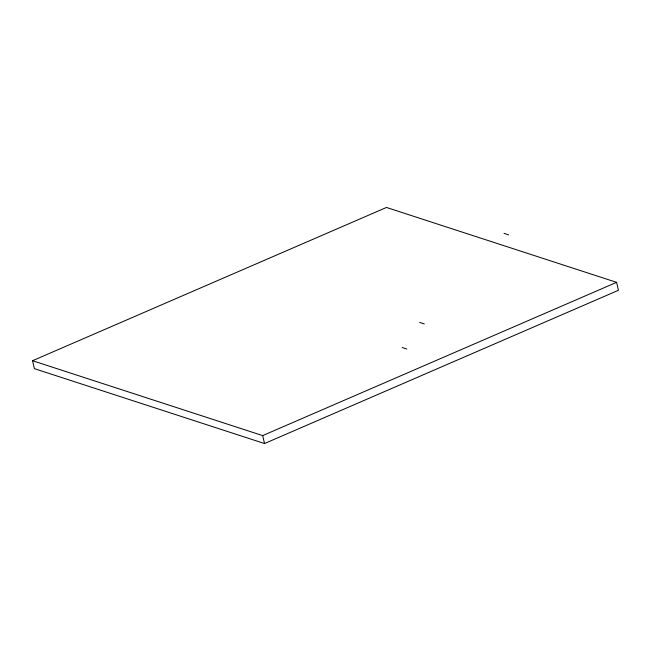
<?xml version="1.0" encoding="UTF-8"?>
<svg xmlns="http://www.w3.org/2000/svg" width="651" height="651" viewBox="0 0 651 651"><rect width="100%" height="100%" fill="white"/><g stroke="black" fill="none" stroke-linecap="round" stroke-linejoin="round"><path stroke-width="0.98" d="M32.55 360.719L386.466 207.457L616.587 282.339L618.45 290.281L264.534 443.543L34.413 368.661L32.55 360.719L262.67 435.6L616.587 282.339M504.045 233.367L508.651 234.865M419.667 322.416L424.273 323.913M402.163 347.504L406.769 349.001M262.67 435.6L264.534 443.543"/></g></svg>
